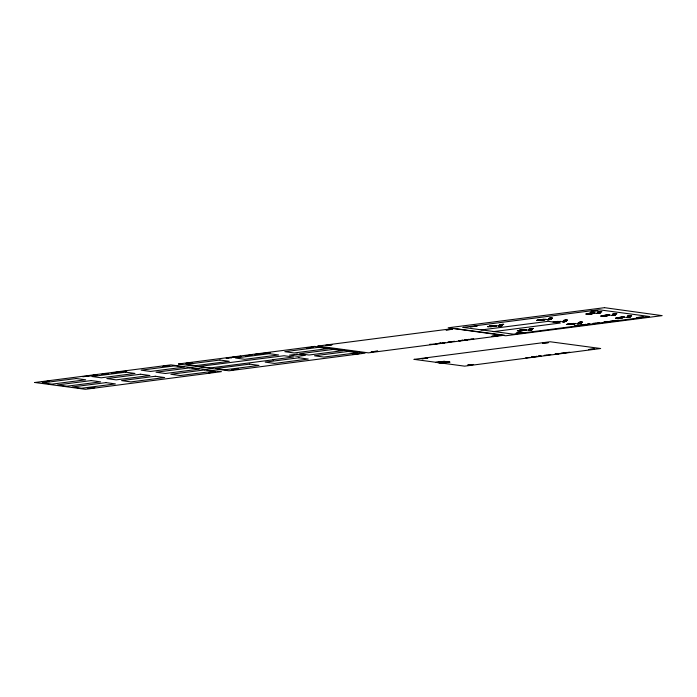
<?xml version="1.0" encoding="UTF-8"?>
<svg xmlns="http://www.w3.org/2000/svg" width="697" height="697" viewBox="0 0 697 697"><rect width="100%" height="100%" fill="white"/><g stroke="black" fill="none" stroke-linecap="round" stroke-linejoin="round"><path stroke-width="1.05" d="M101.736 374.376L104.306 374.054M245.353 355.897L247.923 355.566M454.575 341.269L452.004 341.591M550.778 354.573L548.208 354.895M599.681 322.589L597.12 322.911M557.025 321.997L556.476 321.97L558.428 321.718M499.322 324.793L503.748 324.314L501.326 324.758M498.712 325.987L500.097 325.795M501.796 325.691L500.551 325.865M529.72 328.836L530.983 328.653L530.539 328.601M532.804 328.54L531.053 328.871M548.408 318.468L550.517 318.198M532.186 329.742L530.095 330.003M547.798 319.67L549.715 319.313M567.027 320.167C563.803 320.489 570.277 319.766 565.659 320.35M566.408 321.369L563.69 321.787M578.806 322.519L580.07 322.328M581.89 322.214L580.523 322.406L581.08 322.441M597.495 312.151L599.568 312.012L597.503 312.186M581.298 323.408L579.259 323.722M596.893 313.354L597.826 313.162M616.113 313.842L614.519 314.155M614.005 313.894L616.793 313.772M615.495 315.053L613.465 315.305M629.861 316.159L627.248 316.246L629.156 316.011M630.977 315.898L630.018 316.142M630.358 317.109L628.398 317.353M88.624 375.892L91.786 375.57L88.685 375.936M467.67 339.761L464.524 340.075M273.503 359.757L272.997 359.652L293.428 357.021L284.115 355.731L198.845 366.483L210.18 367.938L273.52 359.748M490.2 326.161L487.578 326.693L492.169 326.161M540.044 320.01L541.255 319.836L539.234 319.792M523.499 330.178L521.922 330.474M554.908 322.058L556.067 321.901L554.246 322.127L555.797 321.944M589.131 313.685L590.289 313.528M572.795 324.149L571.496 324L573.283 323.739L570.782 323.878M603.994 315.741L605.162 315.584L604.299 315.541M606.808 315.488C602.191 316.49 616.723 314.356 606.669 315.236M618.858 317.832L620.077 317.632L618.361 317.544M621.68 317.396L622.369 317.423L620.766 317.658L623.057 317.37L620.8 317.51M538.119 356.254L540.994 355.958L538.241 356.306A7.249 0.531 -6.1 0 1 538.128 356.298M464.524 340.031L467.67 339.727M560.728 353.335L563.882 353.057L560.745 353.388M115.798 372.546L117.784 372.207M261.384 353.788L259.354 354.067M583.642 324.697L585.68 324.41M534.73 356.681L536.777 356.394M501.823 324.602L503.077 324.393L501.744 324.48M551.527 318.25C555.378 317.614 546.918 318.869 550.334 318.215M529.72 330.038L528.483 330.082L529.825 329.899M563.359 321.648C564.474 321.256 561.46 322.058 564.004 321.657M600.57 311.855L601.929 311.716L599.289 311.812M578.222 323.704C577.247 323.565 578.432 324.096 578.231 323.739M613.717 315.375C610.633 315.575 613.334 315.244 612.576 315.175M627.901 317.405L626.638 317.457L627.875 317.283M111.494 372.921L114.256 372.634A7.249 0.531 -6.1 0 1 114.386 372.651L111.555 372.991L114.264 372.642M255.111 354.433L257.873 354.146A7.249 0.531 -6.1 0 1 258.003 354.163L255.172 354.512L257.881 354.154M444.756 342.741L442.081 343.011A7.249 0.531 -6.1 0 1 441.924 342.994L444.791 342.654L442.081 343.011M589.906 324.053L587.031 324.271A7.249 0.531 -6.1 0 0 587.17 324.332L589.906 324.053L587.188 324.332M541.003 356.036L538.258 356.315M554.986 353.98L558.28 353.606M105.221 373.723L108.375 373.618M248.733 355.27L251.992 355.13M451.168 341.826L449.373 342.157M596.275 323.225L594.445 323.478M547.363 355.13L545.533 355.461M493.127 326.205L493.389 325.891M543.233 319.409L541.578 319.801L542.963 319.426M521.373 330.361C522.07 330.047 519.692 330.753 521.931 330.378M591.213 313.58L591.962 313.423L590.882 313.362M572.464 324.192L569.771 324.114L570.939 323.957M120.877 371.789L121.147 371.858M93.59 375.23L97.528 374.969L94.226 375.343M462.703 340.415L458.8 340.667L462.686 340.354M558.907 353.727L557.504 353.945M553.801 322.11L558.166 321.517M531.724 357.134L534.163 356.96M556.929 321.901L557.748 321.761L556.633 321.944M264.468 353.309L262.281 353.51L262.717 353.562M620.914 317.632L622.029 317.152M118.377 371.989L120.912 371.736M437.96 343.656L435.416 343.909M582.744 324.968L580.679 325.238L583.067 324.976M491.838 326.205L492.195 326.266M571.793 323.957L571.261 323.922M598.645 313.119L600.648 312.979L598.784 313.223M579.747 322.38L580.148 322.45M581.063 322.389L580.74 322.267M553.54 322.075L556.284 321.674M264.747 353.379L263.919 353.501M435.163 343.787L437.158 343.586M580.27 325.107L581.141 324.976M531.358 357.091L532.229 356.96M499.697 325.847L499.993 325.926M500.916 325.813L500.533 325.743M550.011 318.268L550.351 318.337M541.203 319.845L541.125 320.062M549.907 319.514L551.562 319.261L549.698 319.54M599.42 311.899L598.984 311.977L599.437 312.021M564.823 321.561C563.908 321.343 566.827 321.326 564.727 321.578M531.924 328.653L531.009 328.548M605.981 315.584L607.514 315.401L606.39 315.645M613.56 315.114L615.512 315M84.903 376.511L83.474 376.694M107.573 373.627L106.301 373.548M228.503 358.031L227.117 358.206M251.234 355.13L248.89 355.339M435.573 343.821L436.095 343.743M448.676 342.027L451.037 341.818M471.407 339.134L472.862 338.951M593.783 323.347L596.153 323.138M616.514 320.454L617.978 320.272M531.776 357.125L532.7 356.986M544.88 355.331L547.241 355.122M567.611 352.438L569.066 352.255M590.098 313.554L590.315 313.685M548.792 319.531L549.454 319.67M549.959 319.505L550.891 319.339L549.794 319.418M530.705 328.688L529.764 328.871M627.797 316.107L628.938 315.985M630.053 316.029L629.818 315.846M553.305 322.04L560.449 321.491L554.873 322.258M490.906 326.231L491.394 326.152M540.48 319.836C535.845 320.481 543.346 319.818 539.957 320.315M541.935 319.923L544.906 319.514L543.163 319.47M589.706 313.502L587.78 313.833L589.348 313.868M591.387 313.606L593.321 313.258L591.919 313.232M520.502 330.247L518.655 330.666L520.398 330.709M605.013 315.602L605.745 315.419M605.859 315.61L608.864 315.244L607.322 315.192M522.95 330.352L524.205 330.09L522.628 330.151M570.19 324.018L569.109 324.183L570.425 324.21M572.167 324.018L572.655 323.939M572.481 324.027L573.971 323.696L571.958 323.757M573.004 324.009L574.642 323.626L573.108 323.565M618.988 317.623C614.719 318.477 622.665 317.379 619.049 318.085M621.741 317.623L621.254 317.701M553.087 322.014L557.025 321.605M489.956 326.196L488.257 326.649L491.359 326.492M491.89 326.144L489.608 326.466L491.176 326.501M540.227 319.879L539.408 320.054L540.053 320.141M543.878 319.862L545.585 319.435L543.747 319.374M589.313 313.554L588.468 313.746L590.124 313.702M592.964 313.545L594.672 313.119L591.178 313.336M603.001 315.619L601.293 316.063L603.123 316.107M519.692 330.308L517.984 330.753L519.814 330.796M522.55 330.3L524.17 329.759M523.395 330.352L524.885 330.012L523.473 329.977M524.519 330.291L526.226 329.873L524.388 329.803M530.278 329.977L530.844 329.838L529.189 329.934M568.778 323.992L567.079 324.436L569.275 324.401M571.636 323.983L573.108 324.105M572.028 323.983L573.718 324.018M573.605 323.974L575.313 323.547L573.474 323.486M617.864 317.675L616.165 318.12L617.995 318.163M262.769 353.571L263.666 353.44M533.336 356.899L532.909 356.96M494.19 326.213L495.82 325.83L493.145 325.961M539.286 319.845L537.352 320.28L539.757 320.272M539.644 319.845L538.014 320.254L539.548 320.289M543.634 319.906L546.256 319.365L542.946 319.487M588.73 313.528L587.101 313.938L588.634 313.972M592.363 313.58L594.001 313.188L592.851 313.119M603.593 315.584L601.964 315.994L604.987 315.758M607.584 315.636C613.194 314.591 603.253 315.724 606.921 315.166M519.936 330.273L517.313 330.805L521.339 330.526M523.917 330.326L525.555 329.942L524.013 329.89M569.022 323.957L566.4 324.488L569.998 324.297M573.361 324.009L575.983 323.478L572.899 323.582M618.466 317.64L616.845 318.006L618.361 318.085M620.722 317.666L622.508 317.745M622.447 317.693L624.399 317.231L622.055 317.205M120.764 371.928L118.69 371.998M500.716 325.847L502.476 325.621L499.688 325.743M614.17 313.972L612.384 314.19L614.101 314.147M530.452 329.96L531.541 329.794L530.574 329.786M579.425 323.652L579.93 323.521L579.407 323.539M629.905 316.055L631.656 315.828L629.94 315.933M627.265 317.318L628.067 317.257M628.511 317.335L629.016 317.205L628.433 317.222M628.877 317.335C630.829 317.1 627.892 317.152 628.842 317.083M85.94 376.197L86.716 376.11M229.557 357.709L230.332 357.622M470.353 339.448L469.612 339.535M615.425 320.777L614.702 320.864M566.513 352.76L565.816 352.839M489.852 326.161L490.993 326.1M501.134 324.558L500.01 324.75L501.37 324.523M490.766 326.135L488.919 326.553L490.461 326.605M493.659 326.24L495.149 325.9L493.746 325.865M542.44 319.906L543.555 319.662L542.231 319.644M542.754 319.914L544.235 319.583L542.658 319.557M543.982 319.906L542.554 320.054M588.948 313.502L586.438 313.964L588.843 313.955M591.526 313.589L592.642 313.345L591.509 313.371M592.154 313.606L595.343 313.049L592.581 313.075M593.069 313.589L591.248 313.624M602.888 315.575L604.674 315.488M603.811 315.549L600.622 316.116L603.375 316.089M604.438 315.575L603.332 315.802L604.891 315.767M606.704 315.654L608.193 315.314L606.782 315.288M612.497 315.244L613.36 315.088M519.579 330.265L520.99 330.23M520.816 330.256L519.326 330.596L520.912 330.613M523.708 330.361L526.897 329.803L523.299 329.986M524.632 330.334L522.201 330.352M568.665 323.948L570.512 323.809M617.751 317.632L619.799 317.614M579.486 323.643L576.881 323.835L578.754 323.73M621.881 317.719L623.728 317.301L622.194 317.248M622.194 317.736L625.07 317.161L621.471 317.353M628.572 317.327L627.64 317.527M533.222 356.881L532.569 356.925M120.241 371.902L120.686 371.937M490.148 326.109L491.96 326.083M493.215 326.248L494.469 325.978L492.491 326.126M494.408 325.708L497.17 325.691L492.187 326.37M551.231 318.294L550.909 318.285M540.619 319.818L536.673 320.402L540.201 320.245M542.301 319.923L543.686 319.949M600.326 311.977L599.882 311.977L600.439 312.012M588.634 313.484L590.263 313.476M590.856 313.572L590.812 313.676M591.927 313.641L592.459 313.624M604.569 315.558L602.644 315.889L604.221 315.924M607.061 315.715L607.636 315.689M519.875 330.221L521.4 330.23M521.26 330.247L520.023 330.5L521.199 330.544M523.212 330.369L524.022 330.369M568.961 323.905L571.148 323.931M572.838 324.088L573.422 324.061M619.163 317.597L615.495 318.198L618.57 318.067M619.433 317.614L618.195 317.858L619.903 317.754M263.431 353.475L262.935 353.579M581.376 325.037L582.161 324.898M239.812 356.707C242.504 356.55 239.132 356.202 240.665 356.455M490.723 326.083L492.274 326.144M539.539 319.749L540.898 319.784M540.349 319.801L540.985 319.827M493.528 326.309L496.491 325.76L494.661 325.691M494.295 326.309L492.526 326.231M603.497 315.488L604.264 315.488M570.268 323.887L567.75 324.366L568.891 324.419M570.712 323.931L568.412 324.279L569.815 324.305M621.924 317.771L620.539 317.788M622.194 317.788L620.626 317.832M239.629 356.568L240.517 356.463M239.472 356.585L240.143 356.664M499.758 325.787L498.076 326.1L500.986 325.917M565.197 320.272L566.016 320.089M563.707 321.517L562 321.796L563.742 321.735M612.794 315.201L611.112 315.523L613.09 315.34M530.757 328.627L529.075 328.888L530.792 328.845M239.332 356.603L238.81 356.672M86.837 376.293L88.223 376.11M230.454 357.805L231.84 357.622M549.898 318.172L550.456 318.207M502.267 324.645L501.936 324.636M551.353 318.329L551.022 318.32M588.948 313.389L589.453 313.38M541.665 319.906L542.161 319.94M493.746 326.335L492.753 326.257L493.293 326.344M542.614 319.993L540.802 320.245M590.699 313.589L591.701 313.676M499.531 325.76L500.315 325.665M592.145 313.72L591.091 313.694M597.712 313.119L598.81 312.997M598.209 313.162L597.599 313.267L598.165 313.293M549.306 319.461L550.072 319.601M598.662 313.241L599.159 313.275M481.061 329.969L548.173 321.334L560.353 323.016L493.232 331.659M614.806 314.025L616.767 313.728M603.811 315.445L604.979 315.401M555.622 321.857L559.099 321.648L558.28 321.578M563.49 321.5L564.256 321.639M606.329 315.758L607.009 315.776M564.439 321.613L564.936 321.657M613.526 315.297L614.031 315.332M579.625 322.284L580.252 322.31M628.72 315.968L629.278 315.994M520.502 330.134L522.889 329.969M531.994 328.757L531.436 328.731M520.955 330.186L522.131 330.195M570.486 323.913L571.043 323.948M522.663 330.395L523.255 330.422M523.203 330.483L523.7 330.465M579.303 323.669L580.618 323.452L579.163 323.556M628.894 317.388L628.267 317.37M468.088 339.535L469.473 339.352M613.194 320.855L614.58 320.672M435.538 362.423L444.111 361.316L449.957 362.126L441.384 363.233M443.928 362.606L445.209 362.44M564.291 352.839L565.668 352.656M239.751 356.716L237.904 356.864M589.27 313.345L589.871 313.371M540.184 319.662L540.942 319.627M491.097 325.987L491.568 325.978M591.823 313.763L590.124 313.955M542.736 320.08L541.726 320.001M604.316 315.427L605.597 315.697M604.857 315.514L605.318 315.567M605.693 315.68L606.155 315.732M606.094 315.785L606.686 315.819M619.006 317.457L619.467 317.449M619.363 317.518L619.868 317.553M520.833 330.099L521.67 330.099M571.749 324.079L572.289 324.166M522.785 330.483L523.377 330.509M548.774 319.418L549.402 319.348M599.011 313.302L596.249 313.467L598.331 313.145M613.874 315.358L613.343 315.314M564.788 321.674L564.282 321.683M628.868 315.941L629.496 315.872M580.192 322.319L578.188 322.554L580.305 322.537M530.696 328.583L531.48 328.496M580.645 322.441L582.57 322.11L580.566 322.275M627.762 317.24L625.976 317.518L627.692 317.475M238.679 356.69L237.311 356.716L239.881 356.385M606.303 321.979L607.836 321.735L603.916 321.988L607.192 321.622M589.61 313.302L590.115 313.345M590.507 313.502L585.75 314.059L589.775 313.781M590.96 313.659L590.246 313.842M540.785 319.696L541.281 319.784M590.899 313.72L591.352 313.763M491.429 325.943L491.943 325.987M491.829 326.048L492.814 325.943M492.918 326.335L492.413 326.24M493.31 326.44L491.951 326.588M605.763 315.776L606.224 315.819M606.355 315.854L605.676 315.933M619.598 317.483L621.707 317.179M570.251 323.739L570.965 323.704M570.381 323.774L570.843 323.817M621.219 317.91L619.86 318.067M522.916 330.517L522.079 330.413M523.046 330.552L521.339 330.735M606.076 322.005L605.658 322.049M461.37 340.458L462.12 340.38M557.574 353.762L558.881 353.658M550.203 318.137L550.996 318.05M598.854 313.319L598.061 313.406M549.245 319.461L547.154 319.723L548.87 319.679M565.067 320.193L565.859 320.106M564.631 321.692L564.161 321.744M579.939 322.249L581.899 322.188M531.454 328.775L533.484 328.461L531.811 328.575M530.408 330.064L529.624 330.151M460.917 340.685L459.192 340.807M556.764 322.084L555.039 322.249M589.941 313.267L590.603 313.293M590.193 313.389L590.847 313.267M540.855 319.583L541.517 319.609M541.029 319.662L541.761 319.583M541.891 320.08L541.099 320.219M542.066 320.158L540.367 320.332M492.221 326.004L492.457 325.83M604.813 315.323L605.493 315.244M565.415 320.202L563.298 320.515L565.345 320.385L563.943 320.463L564.91 320.472M605.85 315.819L604.473 316.011M556.058 321.805L558.393 321.674M555.37 322.328L556.589 322.058M619.677 317.379L621.036 317.231M620.8 317.91L620.217 317.928M570.756 323.774L571.61 323.582M578.815 323.495L581.289 323.373M521.504 330.012L522.863 329.873M571.793 324.271L570.887 324.271M529.955 329.89L527.795 330.151L529.52 330.108M106.597 373.758L105.352 373.836M590.289 313.223L591.309 313.119M492.187 325.952L493.136 325.76M614.475 313.833L615.102 313.772M605.223 315.375L606.172 315.175M605.336 315.514L606.068 315.236M571.453 324.314L570.434 324.419M522.367 330.631L521.678 330.7M600.082 311.733L601.215 311.655L599.856 311.855M541.586 319.749L542.092 319.601M499.383 324.837L501.518 324.636M492.326 326.405L491.612 326.623M614.554 314.059L614.048 314.208M565.511 320.237L566.173 320.08M613.282 315.323L612.776 315.471M556.258 321.988L556.851 321.77M571.226 323.826L572.289 323.521M530.591 328.853L531.245 328.749M530.016 329.881L530.67 329.725M529.842 330.082L529.311 330.178M606.085 321.674L604.36 322.127M119.884 372.032L119.283 372.067M436.374 343.621L437.054 343.577M557.121 353.658L555.422 354.111L556.642 354.05M590.795 313.319L591.648 313.092M590.359 313.728L588.799 314.068M598.348 313.275L596.911 313.389M550.543 318.329L549.942 318.424M501.622 324.497L502.389 324.462M604.186 316.029L605.344 315.671M605.048 315.95L603.985 316.098M565.232 320.446L564.814 320.533M555.587 322.354L561.12 321.413L557.731 321.544M620.522 317.431L621.375 317.205M620.347 317.605L621.071 317.335M627.797 317.518L627.492 317.544M580.27 322.432L578.824 322.545M571.374 323.809L572.62 323.495M522.349 330.073L523.856 329.786M521.278 330.587L522.036 330.369M555.605 322.258L559.778 321.561L558.131 321.578M590.673 313.484L591.971 313.066M589.758 313.885L590.211 313.746M589.889 313.929L589.122 314.042M542.554 319.409L541.883 319.784M541.02 320.123L539.713 320.385M605.963 315.297L606.512 315.149M605.536 315.541L606.05 315.34M492.038 326.379L491.141 326.614M491.716 326.562L490.305 326.727M619.947 317.806L618.527 318.18M619.485 317.998L619.947 317.858M570.494 324.079L571.07 324.053M570.965 324.114L569.928 324.358M570.094 324.445L570.643 324.297M521.765 330.491L520.676 330.796M521.007 330.761L521.452 330.674M551.153 318.032L552.007 318.05L551.1 318.093M500.646 325.734L501.805 325.665M499.897 325.987L498.738 326.022M629.591 315.968L630.985 315.863M629.234 316.133L627.901 316.22M531.794 328.461L532.813 328.505M530.251 329.812L532.203 329.698M557.251 321.483L557.922 321.422M591.03 313.354L592.616 313.014M590.376 313.624L589.287 313.929M542.405 319.479L543.826 319.313M540.436 320.228L540.977 320.08M547.851 319.705L548.983 319.67M606.198 315.279L607.479 315.07M604.787 315.828L605.24 315.68M493.798 325.699L492.674 325.9L493.598 325.769M564.422 321.491L564.892 321.343M571.671 323.783L572.22 323.635M570.712 324.183L568.822 324.541M569.763 324.471L570.251 324.384M522.741 330.038L523.334 329.881M522.733 330.09L522.436 330.212M557.26 321.578L558.245 321.395M594.271 323.495L593.051 323.347M545.359 355.479L544.139 355.331M599.978 311.838L600.561 311.82M591.77 313.136L592.293 313.04M590.777 313.476L591.265 313.458M550.151 318.407L548.469 318.52M615.12 313.877L616.122 313.807M604.386 315.959L603.349 316.15M493.398 325.839L494.121 325.673M565.816 320.211L567.105 320.019M564.692 321.413L566.426 321.317M628.642 317.152L630.376 317.057M618.77 318.111L619.45 317.954M571.819 323.765L572.943 323.469M569.963 324.41L569.127 324.523M522.933 330.021L523.613 329.855M521.678 330.448L520.354 330.822M588.486 314.094L589.043 313.998M540.689 320.097L539.426 320.35M493.633 325.821L494.434 325.647M491.847 326.344L490.993 326.37M622.343 317.126L621.297 317.37M618.213 318.207L619.014 318.041M572.455 323.608L573.561 323.425M520.598 330.744L519.735 330.866M440.574 343.09C434.658 343.656 443.815 343.429 440.138 343.029M592.319 313.092L592.912 312.997M606.32 315.375L606.817 315.34M603.044 316.168L603.924 316.002M494.147 325.726L494.739 325.63M555.709 322.092L554.917 322.101M617.908 318.224L618.797 318.05M572.673 323.6L573.23 323.504M523.883 329.838L524.475 329.742M240.221 356.359L240.735 356.359M557.818 321.596L558.367 321.509M604.621 315.785L604.029 315.785M621.071 317.492L621.698 317.501M557.975 321.587L558.558 321.5M589.592 313.737L589.122 313.72M572.071 323.809L572.612 323.817M522.985 330.125L523.525 330.134M540.506 320.054L540.053 320.045M93.659 375.291L97.118 374.838M533.85 356.951L533.414 356.899M117.741 372.207L115.057 372.459L116.172 372.616M261.401 353.727L258.692 353.963L259.789 354.128M607.784 321.448L609.03 321.622M462.669 340.127L463.914 340.302M558.872 353.431L560.118 353.606M236.013 356.855L237.259 357.03M92.396 375.343L93.633 375.517M618.317 320.263L618.901 320.35M615.582 320.437L616.836 320.611M613.421 320.725L614.458 320.864M585.253 324.358L586.36 324.506L583.677 324.767M579.277 325.455L574.764 325.699L576.01 325.874M473.202 338.942L473.794 339.021M569.405 352.246L569.998 352.325M470.475 339.117L471.73 339.291M566.678 352.421L567.933 352.595M468.314 339.404L469.351 339.544M564.518 352.708L565.546 352.848M447.936 342.027L449.051 342.183M536.341 356.333L537.457 356.489L534.765 356.742M434.161 344.126L429.648 344.379L430.894 344.553M530.365 357.43L525.852 357.683L527.098 357.857M443.815 361.394L449.678 362.144M443.37 361.499L449.121 362.187M448.284 362.24L443.065 361.577L437.498 362.292L442.578 362.937L447.727 362.274L442.621 361.682M442.168 361.795L446.882 362.335M446.045 362.388L439.729 362.144L443.771 362.649M441.428 361.978L445.488 362.423M441.14 362.057L444.651 362.484M440.286 362.109L444.224 362.536M438.892 362.196L443.475 362.719M438.056 362.257L443.031 362.832M436.662 362.353L442.281 363.015M436.095 362.388L441.828 363.12M269.033 352.604L270.279 352.778L265.766 353.03M230.576 357.613L231.613 357.761M228.198 357.866L229.452 358.04M226.133 358.136L226.725 358.214M125.416 371.092L126.662 371.266L122.149 371.518M86.959 376.101L87.996 376.241M84.581 376.354L85.836 376.528M82.516 376.624L83.109 376.702M42.282 381.93L48.999 381.224L42.308 381.904M88.118 388.264L94.827 387.567L88.136 388.246M162.967 366.395L169.676 365.69L162.967 366.395M185.899 363.442L192.616 362.736L185.925 363.416M208.795 372.729L215.512 372.032L208.821 372.712M231.735 369.776L238.444 369.079L231.796 369.732M306.584 347.908L313.293 347.202L306.584 347.908M352.412 354.242L359.129 353.545L352.438 354.224M470.431 326.815L477.14 326.118L470.492 326.771M516.259 333.157L522.968 332.452L516.259 333.157M591.108 311.28L597.826 310.583L591.169 311.237M636.936 317.623L643.653 316.917L637.006 317.579M325.455 345.477L331.894 344.806L325.455 345.477M371.283 351.811L377.73 351.149L371.283 351.811M421.981 358.746L427.775 358.145L422.016 358.72M446.141 329.942L452.58 329.272L446.141 329.942M467.809 365.089L473.603 364.487L467.844 365.062M491.969 336.276L498.407 335.614L491.969 336.276M542.658 343.212L548.452 342.61L542.702 343.185M588.495 349.554L594.288 348.953L588.495 349.554M34.867 382.496L85.382 389.283L221.437 371.64L170.904 364.88L34.867 382.496M178.484 364.008L228.999 370.804L365.054 353.152L314.521 346.4L178.528 363.973M317.902 346.06L368.417 352.856L504.471 335.213L453.939 328.453L317.902 346.06M414.105 359.364L464.611 366.16L600.666 348.517L550.142 341.757L414.105 359.364M463.008 327.381L513.523 334.177L649.578 316.534L599.045 309.773L463.008 327.381M232.258 357.395L235.403 357.125L232.284 357.387M612.794 321.073L609.675 321.413L612.785 321.047M604.543 307.673L448.188 327.799L505.795 335.762L662.15 315.636L604.543 307.673M76.356 378.515L42.595 382.853L51.918 384.143L85.67 379.795L76.356 378.515M125.66 372.163L91.899 376.511L101.213 377.8L134.974 373.453L125.66 372.163M174.956 365.82L141.203 370.168L150.517 371.449L184.278 367.11L174.956 365.82M219.973 360.027L186.221 364.365L195.535 365.655L229.287 361.316L219.973 360.027M269.277 353.675L235.516 358.023L244.839 359.312L278.591 354.965L269.277 353.675M318.581 347.333L284.82 351.68L294.134 352.97L327.895 348.622L318.581 347.333M91.29 380.579L57.529 384.918L66.842 386.208L100.603 381.86L91.29 380.579M140.585 374.228L106.833 378.576L116.146 379.865L149.907 375.517L140.585 374.228M189.802 367.868L156.041 372.215L165.355 373.505L199.115 369.157L189.802 367.868M333.419 349.389L299.658 353.727L308.98 355.017L342.732 350.669L333.419 349.389M297.061 354.181L289.525 355.148L297.819 356.298L305.356 355.331L297.061 354.181M106.031 382.618L72.279 386.957L81.593 388.246L115.353 383.908L106.031 382.618M155.335 376.267L121.583 380.614L130.897 381.904L164.649 377.556L155.335 376.267M204.639 369.924L170.878 374.272L180.201 375.561L213.953 371.213L204.639 369.924M249.657 364.13L215.896 368.478L225.209 369.758L258.97 365.42L249.657 364.13M298.952 357.779L265.2 362.126L274.513 363.416L308.274 359.068L298.952 357.779M348.256 351.436L314.504 355.784L323.817 357.073L357.57 352.726L348.256 351.436"/></g></svg>
